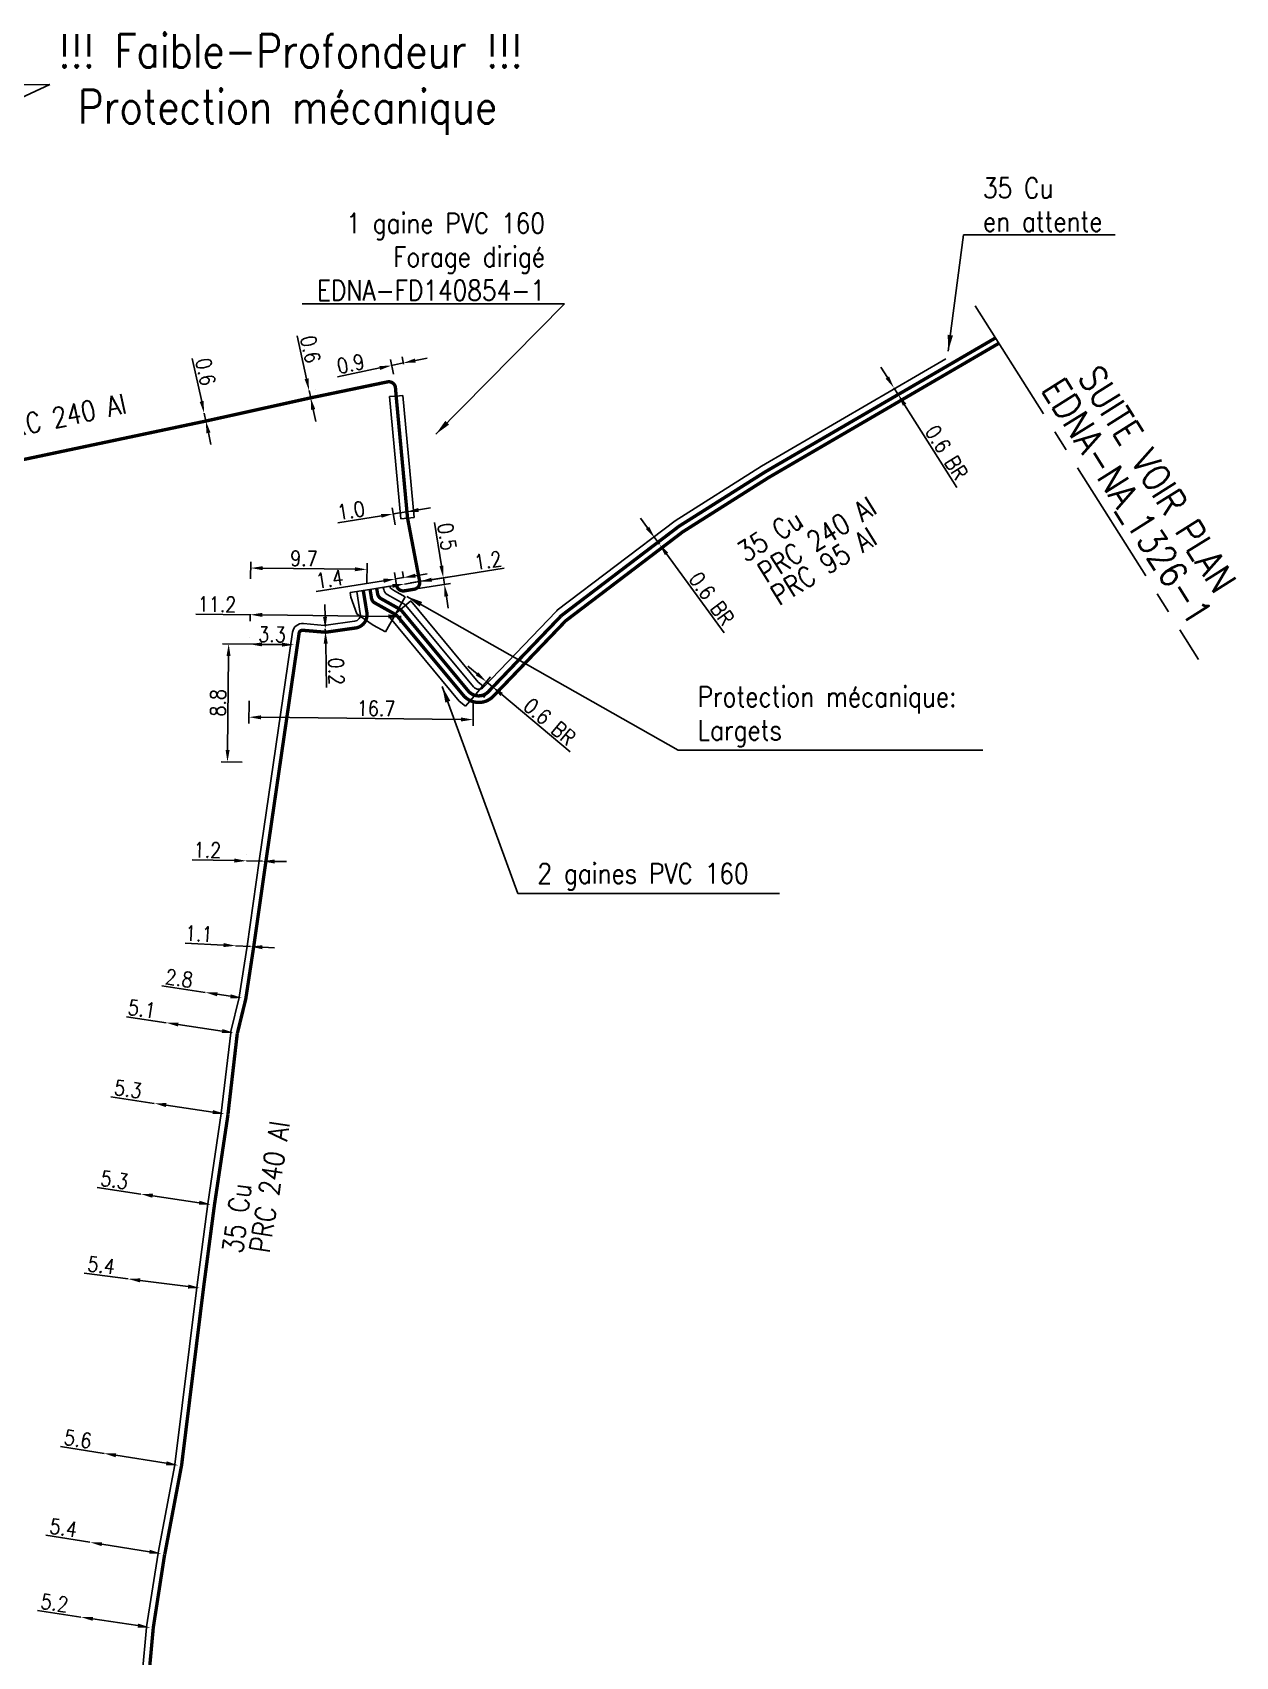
# Model space of a CAD drawing. Header units: millimetres. Extents: x 183999 to 184984, y 126000 to 127000.
# Drawn here: x 184834.9 to 184924.5, y 126877.5 to 126998.6 of the extents above; entities that cross this region are included whole.
import ezdxf
from ezdxf.enums import TextEntityAlignment as Align

# ---------------------------------------------------------------- set-up
doc = ezdxf.new("R2010")
doc.units = ezdxf.units.MM
doc.header["$PDMODE"] = 34
doc.linetypes.add('CENTER2', pattern=[28.575, 19.05, -3.175, 3.175, -3.175])
doc.layers.get('DEFPOINTS').update_dxf_attribs({"linetype": 'CONTINUOUS'})
for name, color, linetype in [('M_120', 5, 'M_ST_13'), ('M_310', 7, 'M_TERRE'), ('M_400', 7, 'CONTINUOUS'), ('M_420', 7, 'CONTINUOUS'), ('M_900', 7, 'CONTINUOUS')]:
    doc.layers.add(name, color=color, linetype=linetype)
doc.styles.get("Standard").update_dxf_attribs({"font": 'romans.shx', "width": 0.85})
doc.linetypes.add('M_ST_13', pattern='A,5,-0.3,["oo",Standard,S=1.5,R=0,X=0,Y=-0.5],-3', length=8.3)
doc.linetypes.add('M_TERRE', pattern='A,3,-0.6,[1,EnerGIS.shx,S=0.15,R=0,X=0,Y=-0.65],-1.2', length=4.8)
doc.dimstyles.get("Standard").update_dxf_attribs({"dimtxt": 1.5, "dimasz": 1.2, "dimexe": 0.625, "dimexo": 0.625, "dimgap": 0.25, "dimtad": 1, "dimdec": 1, "dimzin": 0, "dimdsep": 46, "dimtxsty": 'Standard', "dimcen": -0.5, "dimadec": 0, "dimazin": 0, "dimtfac": 1, "dimtdec": 1, "dimtmove": 0, "dimatfit": 3, "dimfxl": 1, "dimtolj": 1, "dimtzin": 0, "dimarcsym": 0})

# ---------------------------------------------------------------- blocks, each defined once
blk = doc.blocks.new('*D141')
at = {"layer": 'DEFPOINTS', "color": 0, "linetype": 'Continuous'}
for p in [(184838.5, 126880.48), (184838.5, 126880.48), (184843.64, 126879.7)]:
    blk.add_point(p, dxfattribs=at)
at = {"layer": 'M_120', "color": 0, "linetype": 'Continuous', "lineweight": -2}
for p, q in [((184838.5, 126880.48), (184835.26, 126880.97)), ((184842.75, 126879.84), (184839.39, 126880.34))]:
    blk.add_line(p, q, dxfattribs=at)
at = {"layer": 'M_120', "color": 0, "linetype": 'Continuous'}
for points in [[(184839.41, 126880.49), (184839.36, 126880.2), (184838.5, 126880.48)], [(184842.77, 126879.99), (184842.73, 126879.69), (184843.64, 126879.7)]]:
    blk.add_solid(points, dxfattribs=at)
at = {"layer": 'M_120', "color": 0, "linetype": 'Continuous', "insert": (184836.54, 126881.53), "char_height": 1.125, "attachment_point": 5, "rotation": 351.4235}
blk.add_mtext('\\A1;5.2', dxfattribs=at)
blk = doc.blocks.new('*D142')
at = {"layer": 'DEFPOINTS', "color": 0, "linetype": 'Continuous'}
for p in [(184839.17, 126886.06), (184839.17, 126886.06), (184844.5, 126885.21)]:
    blk.add_point(p, dxfattribs=at)
at = {"layer": 'M_120', "color": 0, "linetype": 'Continuous', "lineweight": -2}
for p, q in [((184839.17, 126886.06), (184835.88, 126886.58)), ((184843.61, 126885.35), (184840.06, 126885.91))]:
    blk.add_line(p, q, dxfattribs=at)
at = {"layer": 'M_120', "color": 0, "linetype": 'Continuous'}
for points in [[(184840.08, 126886.06), (184840.03, 126885.77), (184839.17, 126886.06)], [(184843.63, 126885.5), (184843.59, 126885.2), (184844.5, 126885.21)]]:
    blk.add_solid(points, dxfattribs=at)
at = {"layer": 'M_120', "color": 0, "linetype": 'Continuous', "insert": (184837.2, 126887.13), "char_height": 1.125, "attachment_point": 5, "rotation": 350.9503}
blk.add_mtext('\\A1;5.4', dxfattribs=at)
blk = doc.blocks.new('*D143')
at = {"layer": 'DEFPOINTS', "color": 0, "linetype": 'Continuous'}
for p in [(184840.22, 126892.68), (184840.22, 126892.68), (184845.75, 126891.8)]:
    blk.add_point(p, dxfattribs=at)
at = {"layer": 'M_120', "color": 0, "linetype": 'Continuous', "lineweight": -2}
for p, q in [((184840.22, 126892.68), (184836.98, 126893.2)), ((184844.86, 126891.94), (184841.11, 126892.54))]:
    blk.add_line(p, q, dxfattribs=at)
at = {"layer": 'M_120', "color": 0, "linetype": 'Continuous'}
for points in [[(184841.13, 126892.69), (184841.09, 126892.39), (184840.22, 126892.68)], [(184844.89, 126892.09), (184844.84, 126891.79), (184845.75, 126891.8)]]:
    blk.add_solid(points, dxfattribs=at)
at = {"layer": 'M_120', "color": 0, "linetype": 'Continuous', "insert": (184838.28, 126893.75), "char_height": 1.125, "attachment_point": 5, "rotation": 350.9503}
blk.add_mtext('\\A1;5.6', dxfattribs=at)
blk = doc.blocks.new('*D144')
at = {"layer": 'DEFPOINTS', "color": 0, "linetype": 'Continuous'}
for p in [(184842.02, 126905.69), (184842.02, 126905.69), (184847.38, 126905.01)]:
    blk.add_point(p, dxfattribs=at)
at = {"layer": 'M_120', "color": 0, "linetype": 'Continuous', "lineweight": -2}
for p, q in [((184842.02, 126905.69), (184838.73, 126906.12)), ((184846.49, 126905.12), (184842.92, 126905.58))]:
    blk.add_line(p, q, dxfattribs=at)
at = {"layer": 'M_120', "color": 0, "linetype": 'Continuous'}
for points in [[(184842.94, 126905.73), (184842.9, 126905.43), (184842.02, 126905.69)], [(184846.51, 126905.27), (184846.47, 126904.97), (184847.38, 126905.01)]]:
    blk.add_solid(points, dxfattribs=at)
at = {"layer": 'M_120', "color": 0, "linetype": 'Continuous', "insert": (184840.02, 126906.71), "char_height": 1.125, "attachment_point": 5, "rotation": 352.7164}
blk.add_mtext('\\A1;5.4', dxfattribs=at)
blk = doc.blocks.new('*D145')
at = {"layer": 'DEFPOINTS', "color": 0, "linetype": 'Continuous'}
for p in [(184842.96, 126912.02), (184842.96, 126912.02), (184848.2, 126911.24)]:
    blk.add_point(p, dxfattribs=at)
at = {"layer": 'M_120', "color": 0, "linetype": 'Continuous', "lineweight": -2}
for p, q in [((184842.96, 126912.02), (184839.71, 126912.5)), ((184847.31, 126911.37), (184843.85, 126911.89))]:
    blk.add_line(p, q, dxfattribs=at)
at = {"layer": 'M_120', "color": 0, "linetype": 'Continuous'}
for points in [[(184843.87, 126912.04), (184843.82, 126911.74), (184842.96, 126912.02)], [(184847.33, 126911.52), (184847.29, 126911.22), (184848.2, 126911.24)]]:
    blk.add_solid(points, dxfattribs=at)
at = {"layer": 'M_120', "color": 0, "linetype": 'Continuous', "insert": (184841, 126913.07), "char_height": 1.125, "attachment_point": 5, "rotation": 351.551}
blk.add_mtext('\\A1;5.3', dxfattribs=at)
blk = doc.blocks.new('*D146')
at = {"layer": 'DEFPOINTS', "color": 0, "linetype": 'Continuous'}
for p in [(184843.97, 126918.78), (184843.97, 126918.78), (184849.21, 126918)]:
    blk.add_point(p, dxfattribs=at)
at = {"layer": 'M_120', "color": 0, "linetype": 'Continuous', "lineweight": -2}
for p, q in [((184843.97, 126918.78), (184840.73, 126919.27)), ((184848.32, 126918.13), (184844.86, 126918.65))]:
    blk.add_line(p, q, dxfattribs=at)
at = {"layer": 'M_120', "color": 0, "linetype": 'Continuous'}
for points in [[(184844.88, 126918.8), (184844.84, 126918.5), (184843.97, 126918.78)], [(184848.34, 126918.28), (184848.3, 126917.98), (184849.21, 126918)]]:
    blk.add_solid(points, dxfattribs=at)
at = {"layer": 'M_120', "color": 0, "linetype": 'Continuous', "insert": (184842.01, 126919.84), "char_height": 1.125, "attachment_point": 5, "rotation": 351.4758}
blk.add_mtext('\\A1;5.3', dxfattribs=at)
blk = doc.blocks.new('*D147')
at = {"layer": 'DEFPOINTS', "color": 0, "linetype": 'Continuous'}
for p in [(184844.86, 126924.79), (184844.86, 126924.79), (184849.91, 126924.04)]:
    blk.add_point(p, dxfattribs=at)
at = {"layer": 'M_120', "color": 0, "linetype": 'Continuous', "lineweight": -2}
for p, q in [((184844.86, 126924.79), (184841.89, 126925.23)), ((184849.02, 126924.17), (184845.75, 126924.65))]:
    blk.add_line(p, q, dxfattribs=at)
at = {"layer": 'M_120', "color": 0, "linetype": 'Continuous'}
for points in [[(184845.78, 126924.8), (184845.73, 126924.51), (184844.86, 126924.79)], [(184849.04, 126924.32), (184848.99, 126924.02), (184849.91, 126924.04)]]:
    blk.add_solid(points, dxfattribs=at)
at = {"layer": 'M_120', "color": 0, "linetype": 'Continuous', "insert": (184843.04, 126925.82), "char_height": 1.125, "attachment_point": 5, "rotation": 351.5366}
blk.add_mtext('\\A1;5.1', dxfattribs=at)
blk = doc.blocks.new('*D148')
at = {"layer": 'DEFPOINTS', "color": 0, "linetype": 'Continuous'}
for p in [(184847.77, 126927.05), (184847.77, 126927.05), (184850.54, 126926.63)]:
    blk.add_point(p, dxfattribs=at)
at = {"layer": 'M_120', "color": 0, "linetype": 'Continuous', "lineweight": -2}
for p, q in [((184847.77, 126927.05), (184844.53, 126927.54)), ((184849.65, 126926.76), (184848.66, 126926.91))]:
    blk.add_line(p, q, dxfattribs=at)
at = {"layer": 'M_120', "color": 0, "linetype": 'Continuous'}
for points in [[(184848.69, 126927.06), (184848.64, 126926.76), (184847.77, 126927.05)], [(184849.67, 126926.91), (184849.63, 126926.61), (184850.54, 126926.63)]]:
    blk.add_solid(points, dxfattribs=at)
at = {"layer": 'M_120', "color": 0, "linetype": 'Continuous', "insert": (184845.82, 126928.1), "char_height": 1.125, "attachment_point": 5, "rotation": 351.4126}
blk.add_mtext('\\A1;2.8', dxfattribs=at)
blk = doc.blocks.new('*D149')
at = {"layer": 'DEFPOINTS', "color": 0, "linetype": 'Continuous'}
for p in [(184850.03, 126930.53), (184850.03, 126930.53), (184851.13, 126930.47)]:
    blk.add_point(p, dxfattribs=at)
at = {"layer": 'M_120', "color": 0, "linetype": 'Continuous', "lineweight": -2}
for p, q in [((184849.13, 126930.58), (184846.26, 126930.73)), ((184851.13, 126930.47), (184850.03, 126930.53)), ((184852.02, 126930.42), (184852.92, 126930.37))]:
    blk.add_line(p, q, dxfattribs=at)
at = {"layer": 'M_120', "color": 0, "linetype": 'Continuous'}
for points in [[(184849.14, 126930.73), (184849.12, 126930.43), (184850.03, 126930.53)], [(184852.03, 126930.57), (184852.02, 126930.27), (184851.13, 126930.47)]]:
    blk.add_solid(points, dxfattribs=at)
at = {"layer": 'M_120', "color": 0, "linetype": 'Continuous', "insert": (184847.29, 126931.43), "char_height": 1.125, "attachment_point": 5, "rotation": 356.8404}
blk.add_mtext('\\A1;1.1', dxfattribs=at)
blk = doc.blocks.new('*D150')
at = {"layer": 'DEFPOINTS', "color": 0, "linetype": 'Continuous'}
for p in [(184850.83, 126936.86), (184850.83, 126936.86), (184852.03, 126936.83)]:
    blk.add_point(p, dxfattribs=at)
at = {"layer": 'M_120', "color": 0, "linetype": 'Continuous', "lineweight": -2}
for p, q in [((184849.93, 126936.88), (184846.79, 126936.94)), ((184852.03, 126936.83), (184850.83, 126936.86)), ((184850.84, 126937.33), (184850.84, 126937.33)), ((184852.04, 126937.3), (184852.04, 126937.3)), ((184852.93, 126936.81), (184853.83, 126936.8))]:
    blk.add_line(p, q, dxfattribs=at)
at = {"layer": 'M_120', "color": 0, "linetype": 'Continuous'}
for points in [[(184849.94, 126937.03), (184849.93, 126936.73), (184850.83, 126936.86)], [(184852.93, 126936.96), (184852.93, 126936.66), (184852.03, 126936.83)]]:
    blk.add_solid(points, dxfattribs=at)
at = {"layer": 'M_120', "color": 0, "linetype": 'Continuous', "insert": (184847.93, 126937.67), "char_height": 1.125, "attachment_point": 5, "rotation": 358.7962}
blk.add_mtext('\\A1;1.2', dxfattribs=at)
blk = doc.blocks.new('*D151')
at = {"layer": 'DEFPOINTS', "color": 0, "linetype": 'Continuous'}
for p in [(184854.39, 126952.97), (184849.42, 126944.23), (184850.99, 126944.21)]:
    blk.add_point(p, dxfattribs=at)
at = {"layer": 'M_120', "color": 0, "linetype": 'Continuous', "lineweight": -2}
for p, q in [((184853.92, 126952.98), (184849.05, 126953.03)), ((184849.5, 126952.13), (184849.43, 126945.13)), ((184850.52, 126944.22), (184848.95, 126944.23))]:
    blk.add_line(p, q, dxfattribs=at)
at = {"layer": 'M_120', "color": 0, "linetype": 'Continuous'}
for points in [[(184849.35, 126952.13), (184849.65, 126952.13), (184849.51, 126953.03)], [(184849.28, 126945.13), (184849.58, 126945.13), (184849.42, 126944.23)]]:
    blk.add_solid(points, dxfattribs=at)
at = {"layer": 'M_120', "color": 0, "linetype": 'Continuous', "insert": (184848.72, 126948.64), "char_height": 1.125, "attachment_point": 5, "rotation": 89.3561}
blk.add_mtext('\\A1;8.8', dxfattribs=at)
blk = doc.blocks.new('*D152')
at = {"layer": 'DEFPOINTS', "color": 0, "linetype": 'Continuous'}
for p in [(184881.25, 126960.96), (184881.25, 126960.96), (184881.61, 126960.47)]:
    blk.add_point(p, dxfattribs=at)
at = {"layer": 'M_120', "color": 0, "linetype": 'Continuous', "lineweight": -2}
for p, q in [((184880.72, 126961.69), (184880.19, 126962.41)), ((184881.25, 126960.96), (184881.61, 126960.47)), ((184882.14, 126959.75), (184886.44, 126953.85))]:
    blk.add_line(p, q, dxfattribs=at)
at = {"layer": 'M_120', "color": 0, "linetype": 'Continuous'}
for points in [[(184880.85, 126961.77), (184880.6, 126961.6), (184881.25, 126960.96)], [(184882.26, 126959.84), (184882.02, 126959.66), (184881.61, 126960.47)]]:
    blk.add_solid(points, dxfattribs=at)
at = {"layer": 'M_120', "color": 0, "linetype": 'Continuous', "insert": (184885.5, 126956.41), "char_height": 1.125, "attachment_point": 5, "rotation": 306.1271}
blk.add_mtext('\\A1;0.6 BR', dxfattribs=at)
blk = doc.blocks.new('*D153')
at = {"layer": 'DEFPOINTS', "color": 0, "linetype": 'Continuous'}
for p in [(184851.04, 126949.26), (184867.74, 126949.07), (184851.02, 126947.57)]:
    blk.add_point(p, dxfattribs=at)
at = {"layer": 'M_120', "color": 0, "linetype": 'Continuous', "lineweight": -2}
for p, q in [((184851.04, 126948.79), (184851.02, 126947.1)), ((184867.74, 126948.61), (184867.72, 126946.92)), ((184866.82, 126947.4), (184851.92, 126947.56))]:
    blk.add_line(p, q, dxfattribs=at)
at = {"layer": 'M_120', "color": 0, "linetype": 'Continuous'}
for points in [[(184851.93, 126947.71), (184851.92, 126947.41), (184851.02, 126947.57)], [(184866.83, 126947.55), (184866.82, 126947.25), (184867.72, 126947.39)]]:
    blk.add_solid(points, dxfattribs=at)
at = {"layer": 'M_120', "color": 0, "linetype": 'Continuous', "insert": (184860.5, 126948.22), "char_height": 1.125, "attachment_point": 5, "rotation": 359.3561}
blk.add_mtext('\\A1;16.7', dxfattribs=at)
blk = doc.blocks.new('*D154')
at = {"layer": 'DEFPOINTS', "color": 0, "linetype": 'Continuous'}
for p in [(184868.71, 126950.22), (184867.74, 126949.07), (184868.2, 126948.69)]:
    blk.add_point(p, dxfattribs=at)
at = {"layer": 'M_120', "color": 0, "linetype": 'Continuous', "lineweight": -2}
for p, q in [((184868.02, 126950.8), (184867.33, 126951.38)), ((184868.04, 126949.43), (184869.01, 126950.58)), ((184868.5, 126949.05), (184869.47, 126950.2)), ((184868.71, 126950.22), (184869.17, 126949.84)), ((184869.86, 126949.26), (184874.96, 126944.98))]:
    blk.add_line(p, q, dxfattribs=at)
at = {"layer": 'M_120', "color": 0, "linetype": 'Continuous'}
for points in [[(184868.11, 126950.92), (184867.92, 126950.69), (184868.71, 126950.22)], [(184869.95, 126949.38), (184869.76, 126949.15), (184869.17, 126949.84)]]:
    blk.add_solid(points, dxfattribs=at)
at = {"layer": 'M_120', "color": 0, "linetype": 'Continuous', "insert": (184873.43, 126947.24), "char_height": 1.125, "attachment_point": 5, "rotation": 319.9998}
blk.add_mtext('\\A1;0.6 BR', dxfattribs=at)
blk = doc.blocks.new('*D155')
at = {"layer": 'DEFPOINTS', "color": 0, "linetype": 'Continuous'}
for p in [(184851.09, 126953.01), (184851.09, 126953.01), (184854.39, 126952.97)]:
    blk.add_point(p, dxfattribs=at)
at = {"layer": 'M_120', "color": 0, "linetype": 'Continuous', "lineweight": -2}
for p, q in [((184851.09, 126953.48), (184851.09, 126953.48)), ((184854.39, 126953.44), (184854.39, 126953.44)), ((184853.49, 126952.98), (184851.99, 126953))]:
    blk.add_line(p, q, dxfattribs=at)
at = {"layer": 'M_120', "color": 0, "linetype": 'Continuous'}
for points in [[(184851.99, 126953.15), (184851.98, 126952.85), (184851.09, 126953.01)], [(184853.49, 126953.13), (184853.48, 126952.83), (184854.39, 126952.97)]]:
    blk.add_solid(points, dxfattribs=at)
at = {"layer": 'M_120', "color": 0, "linetype": 'Continuous', "insert": (184852.74, 126953.74), "char_height": 1.125, "attachment_point": 5, "rotation": 359.3561}
blk.add_mtext('\\A1;3.3', dxfattribs=at)
blk = doc.blocks.new('*D156')
at = {"layer": 'DEFPOINTS', "color": 0, "linetype": 'Continuous'}
for p in [(184856.71, 126954.16), (184856.72, 126953.96), (184856.72, 126953.96)]:
    blk.add_point(p, dxfattribs=at)
at = {"layer": 'M_120', "color": 0, "linetype": 'Continuous', "lineweight": -2}
for p, q in [((184856.69, 126955.06), (184856.67, 126955.96)), ((184856.71, 126954.16), (184856.72, 126953.96)), ((184857.18, 126954.17), (184857.18, 126954.17)), ((184857.19, 126953.97), (184857.19, 126953.97)), ((184856.74, 126953.06), (184856.81, 126949.78))]:
    blk.add_line(p, q, dxfattribs=at)
at = {"layer": 'M_120', "color": 0, "linetype": 'Continuous'}
for points in [[(184856.84, 126955.06), (184856.54, 126955.05), (184856.71, 126954.16)], [(184856.89, 126953.06), (184856.59, 126953.06), (184856.72, 126953.96)]]:
    blk.add_solid(points, dxfattribs=at)
at = {"layer": 'M_120', "color": 0, "linetype": 'Continuous', "insert": (184857.53, 126950.99), "char_height": 1.125, "attachment_point": 5, "rotation": 271.2792}
blk.add_mtext('\\A1;0.2', dxfattribs=at)
blk = doc.blocks.new('*D157')
at = {"layer": 'DEFPOINTS', "color": 0, "linetype": 'Continuous'}
for p in [(184851.12, 126955.73), (184862.32, 126955.6), (184851.11, 126955.21)]:
    blk.add_point(p, dxfattribs=at)
at = {"layer": 'M_120', "color": 0, "linetype": 'Continuous', "lineweight": -2}
for p, q in [((184851.11, 126955.21), (184847.06, 126955.26)), ((184851.11, 126955.26), (184851.1, 126954.74)), ((184861.41, 126955.09), (184852.01, 126955.2)), ((184862.31, 126955.13), (184862.3, 126954.62))]:
    blk.add_line(p, q, dxfattribs=at)
at = {"layer": 'M_120', "color": 0, "linetype": 'Continuous'}
for points in [[(184852.01, 126955.35), (184852.01, 126955.05), (184851.11, 126955.21)], [(184861.41, 126955.24), (184861.41, 126954.94), (184862.31, 126955.08)]]:
    blk.add_solid(points, dxfattribs=at)
at = {"layer": 'M_120', "color": 0, "linetype": 'Continuous', "insert": (184848.64, 126955.99), "char_height": 1.125, "attachment_point": 5, "rotation": 359.3561}
blk.add_mtext('\\A1;11.2', dxfattribs=at)
blk = doc.blocks.new('*D185')
at = {"layer": 'DEFPOINTS', "color": 0, "linetype": 'Continuous'}
for p in [(184851.15, 126958.69), (184851.14, 126957.42), (184859.8, 126957.04)]:
    blk.add_point(p, dxfattribs=at)
at = {"layer": 'M_120', "color": 0, "linetype": 'Continuous', "lineweight": -2}
for p, q in [((184851.14, 126957.89), (184851.15, 126959.16)), ((184858.91, 126958.6), (184852.05, 126958.68)), ((184859.8, 126957.51), (184859.82, 126959.06))]:
    blk.add_line(p, q, dxfattribs=at)
at = {"layer": 'M_120', "color": 0, "linetype": 'Continuous'}
for points in [[(184852.05, 126958.83), (184852.05, 126958.53), (184851.15, 126958.69)], [(184858.92, 126958.75), (184858.91, 126958.45), (184859.81, 126958.59)]]:
    blk.add_solid(points, dxfattribs=at)
at = {"layer": 'M_120', "color": 0, "linetype": 'Continuous', "insert": (184855.12, 126959.4), "char_height": 1.125, "attachment_point": 5, "rotation": 359.3561}
blk.add_mtext('\\A1;9.7', dxfattribs=at)
blk = doc.blocks.new('*D186')
at = {"layer": 'DEFPOINTS', "color": 0, "linetype": 'Continuous'}
for p in [(184899.08, 126972.13), (184899.08, 126972.13), (184899.4, 126971.63)]:
    blk.add_point(p, dxfattribs=at)
at = {"layer": 'M_120', "color": 0, "linetype": 'Continuous', "lineweight": -2}
for p, q in [((184898.6, 126972.89), (184898.12, 126973.66)), ((184899.08, 126972.13), (184899.4, 126971.63)), ((184899.88, 126970.87), (184903.78, 126964.69))]:
    blk.add_line(p, q, dxfattribs=at)
at = {"layer": 'M_120', "color": 0, "linetype": 'Continuous'}
for points in [[(184898.72, 126972.98), (184898.47, 126972.81), (184899.08, 126972.13)], [(184900.01, 126970.95), (184899.75, 126970.79), (184899.4, 126971.63)]]:
    blk.add_solid(points, dxfattribs=at)
at = {"layer": 'M_120', "color": 0, "linetype": 'Continuous', "insert": (184903.01, 126967.31), "char_height": 1.125, "attachment_point": 5, "rotation": 302.2709}
blk.add_mtext('\\A1;0.6 BR', dxfattribs=at)
blk = doc.blocks.new('*D256')
at = {"layer": 'DEFPOINTS', "color": 0, "linetype": 'Continuous'}
for p in [(184862.53, 126973.98), (184861.89, 126972.68), (184862.65, 126973.43)]:
    blk.add_point(p, dxfattribs=at)
at = {"layer": 'M_120', "color": 0, "linetype": 'Continuous', "lineweight": -2}
for p, q in [((184861.79, 126973.14), (184861.56, 126974.25)), ((184862.53, 126973.98), (184861.65, 126973.79)), ((184862.55, 126973.89), (184862.44, 126974.44)), ((184863.42, 126974.16), (184864.3, 126974.35)), ((184860.77, 126973.61), (184857.61, 126972.94))]:
    blk.add_line(p, q, dxfattribs=at)
at = {"layer": 'M_120', "color": 0, "linetype": 'Continuous'}
for points in [[(184860.74, 126973.75), (184860.8, 126973.46), (184861.65, 126973.79)], [(184863.38, 126974.31), (184863.45, 126974.01), (184862.53, 126973.98)]]:
    blk.add_solid(points, dxfattribs=at)
at = {"layer": 'M_120', "color": 0, "linetype": 'Continuous', "insert": (184858.6, 126973.92), "char_height": 1.125, "attachment_point": 5, "rotation": 11.8581}
blk.add_mtext('\\A1;0.9', dxfattribs=at)
blk = doc.blocks.new('*D257')
at = {"layer": 'DEFPOINTS', "color": 0, "linetype": 'Continuous'}
for p in [(184855.5, 126971.92), (184855.5, 126971.92), (184855.62, 126971.38)]:
    blk.add_point(p, dxfattribs=at)
at = {"layer": 'M_120', "color": 0, "linetype": 'Continuous', "lineweight": -2}
for p, q in [((184855.31, 126972.8), (184854.62, 126976.01)), ((184855.62, 126971.38), (184855.5, 126971.92)), ((184855.96, 126972.02), (184855.96, 126972.02)), ((184856.08, 126971.48), (184856.08, 126971.48)), ((184855.81, 126970.5), (184856, 126969.62))]:
    blk.add_line(p, q, dxfattribs=at)
at = {"layer": 'M_120', "color": 0, "linetype": 'Continuous'}
for points in [[(184855.46, 126972.83), (184855.17, 126972.77), (184855.5, 126971.92)], [(184855.96, 126970.54), (184855.66, 126970.47), (184855.62, 126971.38)]]:
    blk.add_solid(points, dxfattribs=at)
at = {"layer": 'M_120', "color": 0, "linetype": 'Continuous', "insert": (184855.61, 126975), "char_height": 1.125, "attachment_point": 5, "rotation": 282.1683}
blk.add_mtext('\\A1;0.6', dxfattribs=at)
blk = doc.blocks.new('*D258')
at = {"layer": 'DEFPOINTS', "color": 0, "linetype": 'Continuous'}
for p in [(184847.68, 126970.24), (184847.68, 126970.24), (184847.81, 126969.65)]:
    blk.add_point(p, dxfattribs=at)
at = {"layer": 'M_120', "color": 0, "linetype": 'Continuous', "lineweight": -2}
for p, q in [((184847.5, 126971.12), (184846.8, 126974.32)), ((184847.81, 126969.65), (184847.68, 126970.24)), ((184848, 126968.77), (184848.19, 126967.89))]:
    blk.add_line(p, q, dxfattribs=at)
at = {"layer": 'M_120', "color": 0, "linetype": 'Continuous'}
for points in [[(184847.64, 126971.15), (184847.35, 126971.08), (184847.68, 126970.24)], [(184848.15, 126968.8), (184847.85, 126968.74), (184847.81, 126969.65)]]:
    blk.add_solid(points, dxfattribs=at)
at = {"layer": 'M_120', "color": 0, "linetype": 'Continuous', "insert": (184847.79, 126973.32), "char_height": 1.125, "attachment_point": 5, "rotation": 282.1683}
blk.add_mtext('\\A1;0.6', dxfattribs=at)
blk = doc.blocks.new('*D252')
at = {"layer": 'DEFPOINTS', "color": 0, "linetype": 'Continuous'}
for p in [(184862.61, 126957.5), (184862.61, 126957.5), (184863.74, 126957.68)]:
    blk.add_point(p, dxfattribs=at)
at = {"layer": 'M_120', "color": 0, "linetype": 'Continuous', "lineweight": -2}
for p, q in [((184864.63, 126957.82), (184870.05, 126958.69)), ((184861.72, 126957.36), (184860.83, 126957.22)), ((184862.61, 126957.5), (184863.74, 126957.68))]:
    blk.add_line(p, q, dxfattribs=at)
at = {"layer": 'M_120', "color": 0, "linetype": 'Continuous'}
for points in [[(184861.7, 126957.51), (184861.74, 126957.21), (184862.61, 126957.5)], [(184864.61, 126957.97), (184864.66, 126957.68), (184863.74, 126957.68)]]:
    blk.add_solid(points, dxfattribs=at)
at = {"layer": 'M_120', "color": 0, "linetype": 'Continuous', "insert": (184868.83, 126959.25), "char_height": 1.125, "attachment_point": 5, "rotation": 9.0343}
blk.add_mtext('\\A1;1.2', dxfattribs=at)
blk = doc.blocks.new('*D253')
at = {"layer": 'DEFPOINTS', "color": 0, "linetype": 'Continuous'}
for p in [(184862.61, 126957.5), (184862.69, 126957.01), (184865.51, 126957.96)]:
    blk.add_point(p, dxfattribs=at)
at = {"layer": 'M_120', "color": 0, "linetype": 'Continuous', "lineweight": -2}
for p, q in [((184865.37, 126958.85), (184864.85, 126962.09)), ((184863.07, 126957.58), (184865.97, 126958.04)), ((184863.15, 126957.08), (184866.05, 126957.54)), ((184865.59, 126957.47), (184865.51, 126957.96)), ((184865.73, 126956.58), (184865.87, 126955.69))]:
    blk.add_line(p, q, dxfattribs=at)
at = {"layer": 'M_120', "color": 0, "linetype": 'Continuous'}
for points in [[(184865.51, 126958.88), (184865.22, 126958.83), (184865.51, 126957.96)], [(184865.88, 126956.6), (184865.58, 126956.56), (184865.59, 126957.47)]]:
    blk.add_solid(points, dxfattribs=at)
at = {"layer": 'M_120', "color": 0, "linetype": 'Continuous', "insert": (184865.78, 126961.03), "char_height": 1.125, "attachment_point": 5, "rotation": 279.0343}
blk.add_mtext('\\A1;0.5', dxfattribs=at)
blk = doc.blocks.new('*D254')
at = {"layer": 'DEFPOINTS', "color": 0, "linetype": 'Continuous'}
for p in [(184862.1, 126956.91), (184862.53, 126957.98), (184862.61, 126957.5)]:
    blk.add_point(p, dxfattribs=at)
at = {"layer": 'M_120', "color": 0, "linetype": 'Continuous', "lineweight": -2}
for p, q in [((184862.02, 126957.38), (184861.87, 126958.35)), ((184862.53, 126957.97), (184862.46, 126958.44)), ((184863.42, 126958.12), (184864.31, 126958.26)), ((184861.05, 126957.74), (184856.02, 126956.94)), ((184862.53, 126957.98), (184861.94, 126957.88))]:
    blk.add_line(p, q, dxfattribs=at)
at = {"layer": 'M_120', "color": 0, "linetype": 'Continuous'}
for points in [[(184863.4, 126958.27), (184863.44, 126957.97), (184862.53, 126957.98)], [(184861.03, 126957.89), (184861.08, 126957.59), (184861.94, 126957.88)]]:
    blk.add_solid(points, dxfattribs=at)
at = {"layer": 'M_120', "color": 0, "linetype": 'Continuous', "insert": (184857.03, 126957.86), "char_height": 1.125, "attachment_point": 5, "rotation": 9.0343}
blk.add_mtext('\\A1;1.4', dxfattribs=at)
blk = doc.blocks.new('*D255')
at = {"layer": 'DEFPOINTS', "color": 0, "linetype": 'Continuous'}
for p in [(184861.78, 126962.73), (184862.84, 126962.41), (184861.98, 126961.45)]:
    blk.add_point(p, dxfattribs=at)
at = {"layer": 'M_120', "color": 0, "linetype": 'Continuous', "lineweight": -2}
for p, q in [((184861.91, 126961.92), (184861.7, 126963.19)), ((184862.76, 126962.88), (184861.78, 126962.73)), ((184862.77, 126962.87), (184862.69, 126963.35)), ((184863.65, 126963.02), (184864.54, 126963.17)), ((184860.89, 126962.58), (184857.64, 126962.07))]:
    blk.add_line(p, q, dxfattribs=at)
at = {"layer": 'M_120', "color": 0, "linetype": 'Continuous'}
for points in [[(184863.63, 126963.17), (184863.68, 126962.88), (184862.76, 126962.88)], [(184860.86, 126962.73), (184860.91, 126962.44), (184861.78, 126962.73)]]:
    blk.add_solid(points, dxfattribs=at)
at = {"layer": 'M_120', "color": 0, "linetype": 'Continuous', "insert": (184858.63, 126962.98), "char_height": 1.125, "attachment_point": 5, "rotation": 9.0343}
blk.add_mtext('\\A1;1.0', dxfattribs=at)

msp = doc.modelspace()

# ---------------------------------------------------------------- linework, layer by layer
at = {"layer": 'M_120', "const_width": 0.25}
for points in [[(184860.05, 126957.08), (184860.15, 126956.45, 0.229973), (184860.4, 126956.09), (184861.92, 126955.24, -0.092102), (184862.06, 126955.13), (184866.99, 126949.21, 0.447685), (184869.23, 126949.13), (184874.59, 126954.72, -0.0279), (184874.63, 126954.76), (184883.35, 126961.39), (184889.75, 126965.44), (184906.91, 126975.45)], [(184860.54, 126957.16), (184860.61, 126956.77, 0.229973), (184860.86, 126956.41), (184862.25, 126955.63, -0.092355), (184862.39, 126955.52), (184867.37, 126949.52, 0.447791), (184868.86, 126949.47), (184874.26, 126955.1, -0.0279), (184874.3, 126955.14), (184883.06, 126961.8), (184889.49, 126965.86), (184906.66, 126975.85)], [(184862.02, 126957.41), (184862.02, 126957.41, 0.414214), (184862.59, 126956.99), (184863.33, 126957.11, 0.423378), (184863.74, 126957.7), (184862.84, 126962.41), (184861.99, 126971.51), (184861.94, 126972.13, 0.447455), (184861.34, 126972.57), (184855.62, 126971.38), (184847.81, 126969.65), (184827.59, 126965.38)]]:
    msp.add_lwpolyline(points, format="xyb", dxfattribs=at)
at = {"layer": 'M_120'}
msp.add_lwpolyline([(184859.54, 126957.01, 0.25, 0.25, 0), (184859.54, 126957.01, 0.25, 0.25, 0), (184859.81, 126955.38, 0.25, 0.25, -0.421379), (184858.96, 126954.22, 0.25, 0.25, 0), (184856.77, 126953.91, 0.25, 0.25, -0.05683), (184856.66, 126953.91, 0.25, 0.25, 0), (184855.03, 126954.05, 0.25, 0.25, 0.39756), (184854.76, 126953.84, 0.25, 0.25, 0), (184852.28, 126936.8, 0.25, 0.25, 0.000838), (184852.28, 126936.8, 0.25, 0.25, 0), (184851.37, 126930.43, 0.25, 0.25, -0.002387), (184851.37, 126930.43, 0.25, 0.25, 0), (184850.79, 126926.61, 0.25, 0.25, -0.022214), (184850.78, 126926.55, 0.25, 0.25, 0), (184850.16, 126924.01, 0.25, 0.25, 0.031267), (184850.15, 126923.98, 0.25, 0.25, 0), (184849.46, 126917.98, 0.25, 0.25, -0.008495), (184849.46, 126917.95, 0.25, 0.25, 0), (184848.45, 126911.21, 0.25, 0.25, 0), (184847.63, 126904.98, 0.25, 0.25, 0.00192), (184847.63, 126904.98, 0.25, 0.25, 0), (184846, 126891.78, 0.25, 0.25, -0.016261), (184845.99, 126891.74, 0.25, 0.25, 0), (184844.75, 126885.17, 0.25, 0.25, 0.008165), (184844.74, 126885.16, 0.25, 0.25, 0), (184843.89, 126879.68, 0.25, 0.25, 0.016012), (184843.89, 126879.66, 0.25, 0.25, 0), (184843.24, 126872.6, 0.25, 0.25, -0.017059)], format="xyseb", dxfattribs=at)
at = {"layer": 'M_310', "flags": 128}
msp.add_lwpolyline([(184861.03, 126957.25), (184861.06, 126957.09, 0.229973), (184861.31, 126956.73), (184862.57, 126956.03, -0.092588), (184862.71, 126955.91), (184867.75, 126949.83, 0.448115), (184868.5, 126949.81), (184873.92, 126955.46, -0.0279), (184874, 126955.54), (184882.78, 126962.22), (184889.22, 126966.29), (184902.96, 126974.29)], format="xyb", dxfattribs=at)
at = {"layer": 'M_310'}
msp.add_lwpolyline([(184859.05, 126956.93), (184859.32, 126955.3, -0.420387), (184858.89, 126954.72), (184856.77, 126954.42, -0.057675), (184856.66, 126954.41), (184855.08, 126954.55, 0.39756), (184854.27, 126953.91), (184851.78, 126936.87, 0.000838), (184851.78, 126936.87), (184850.88, 126930.5, -0.002387), (184850.88, 126930.5), (184850.3, 126926.69, -0.022214), (184850.29, 126926.67), (184849.67, 126924.13, 0.031267), (184849.66, 126924.03), (184848.96, 126918.04, -0.008495), (184848.96, 126918.03), (184847.95, 126911.28), (184847.13, 126905.04, 0.00192), (184847.13, 126905.04), (184845.51, 126891.85, -0.016261), (184845.5, 126891.83), (184844.26, 126885.26, 0.008165), (184844.25, 126885.24), (184843.39, 126879.76, 0.016012), (184843.39, 126879.71), (184842.74, 126872.65, -0.017059)], format="xyb", dxfattribs=at)
at = {"layer": 'M_400', "color": 7, "linetype": 'CONTINUOUS'}
for p, q in [((184861.5, 126971.47), (184861.99, 126971.51)), ((184861.5, 126971.47), (184862.34, 126962.36)), ((184862.49, 126971.56), (184861.99, 126971.51)), ((184862.49, 126971.56), (184863.34, 126962.45)), ((184862.34, 126962.36), (184862.84, 126962.41)), ((184863.34, 126962.45), (184862.84, 126962.41)), ((184861.55, 126954.97), (184862.32, 126955.61)), ((184863.09, 126956.25), (184862.32, 126955.61)), ((184863.09, 126956.25), (184868.11, 126950.19)), ((184861.55, 126954.97), (184866.68, 126948.77)), ((184868.44, 126949.91), (184867.8, 126949.14)), ((184868.11, 126950.19), (184868.44, 126949.91)), ((184866.68, 126948.77), (184867.16, 126948.38)), ((184867.16, 126948.38), (184867.8, 126949.14))]:
    msp.add_line(p, q, dxfattribs=at)
at = {"layer": 'M_420', "color": 7, "linetype": 'CONTINUOUS'}
for p, q in [((184858.56, 126956.86), (184860.04, 126957.09)), ((184858.56, 126956.86), (184858.62, 126956.51)), ((184861.52, 126957.33), (184860.04, 126957.09)), ((184861.52, 126957.33), (184861.54, 126957.26)), ((184861.54, 126957.26), (184861.56, 126957.2)), ((184861.56, 126957.2), (184861.86, 126956.99)), ((184861.86, 126956.99), (184862.66, 126956.55)), ((184858.62, 126956.51), (184859.06, 126955.27)), ((184862.66, 126956.55), (184861.93, 126955.24)), ((184859.06, 126955.27), (184860.28, 126954.44)), ((184860.28, 126954.44), (184861.19, 126953.93)), ((184861.19, 126953.93), (184861.93, 126955.24))]:
    msp.add_line(p, q, dxfattribs=at)
at = {"layer": 'M_900', "linetype": 'CENTER2', "ltscale": 0.5, "flags": 128}
msp.add_lwpolyline([(184905.15, 126978.24), (184921.79, 126951.86)], dxfattribs=at)

# ---------------------------------------------------------------- texts
at = {"layer": 'M_120', "width": 0.85}
for s, rotation, p in [('PRC 240 Al', 11.9243, (184836.98, 126969.97)), ('PRC 240 Al', 32.3797, (184893.34, 126960.83)), ('PRC 95 Al', 32.3797, (184893.84, 126958.84)), ('PRC 240 Al', 81.1062, (184852.57, 126912.57))]:
    msp.add_text(s, height=1.5, rotation=rotation, dxfattribs=at).set_placement(p, align=Align.MIDDLE)
at = {"layer": 'M_310', "width": 0.85}
for rotation, p in [(32.3797, (184889.85, 126961.11)), (82.414, (184850.13, 126910.21))]:
    msp.add_text('35 Cu', height=1.5, rotation=rotation, dxfattribs=at).set_placement(p, align=Align.MIDDLE)
at = {"layer": 'M_310', "insert": (184905.72, 126985.78), "char_height": 1.5, "attachment_point": 4}
msp.add_mtext('35 Cu\\Pen attente', dxfattribs=at)
at = {"layer": 'M_400', "char_height": 1.5}
for s, insert, attachment_point in [('1 gaine PVC 160\\PForage dirigé\\PEDNA-FD140854-1', (184873.08, 126981.9), 6), ('2 gaines PVC 160', (184872.52, 126935.67), 4)]:
    msp.add_mtext(s, dxfattribs=dict(at, insert=insert, attachment_point=attachment_point))
at = {"layer": 'M_420', "insert": (184884.45, 126947.6), "char_height": 1.5, "attachment_point": 4}
msp.add_mtext('Protection mécanique:\\PLargets', dxfattribs=at)
at = {"layer": 'M_900', "width": 0.85}
for s, p in [('EDNA-NA_1326-1', (184915.62, 126963.12)), ('SUITE VOIR PLAN', (184917.87, 126964.78))]:
    msp.add_text(s, height=2, rotation=302.2391, dxfattribs=at).set_placement(p, align=Align.CENTER)
at = {"layer": 'M_900', "insert": (184836.82, 126994.75), "char_height": 2.5, "attachment_point": 4}
msp.add_mtext('!!! Faible-Profondeur !!!\\P Protection mécanique', dxfattribs=at)

# ---------------------------------------------------------------- dimensions: what is measured, and where the dimension line sits
at = {"layer": 'M_120', "linetype": 'Continuous'}
for base, p1, p2, angle, picture, middle in [((184855.5034, 126971.9213), (184855.6193, 126971.3836), (184855.5034, 126971.9213), 282.1683, '*D257', (184854.8733, 126974.8434)), ((184847.68, 126970.24), (184847.81, 126969.65), (184847.68, 126970.24), 282.1683, '*D258', (184847.05, 126973.16)), ((184862.53, 126973.98), (184861.89, 126972.68), (184862.65, 126973.43), 191.8581, '*D256', (184858.75, 126973.18)), ((184861.78, 126962.73), (184862.84, 126962.41), (184861.98, 126961.45), 9.0343, '*D255', (184858.74, 126962.24)), ((184865.51, 126957.96), (184862.69, 126957.01), (184862.61, 126957.5), 279.0343, '*D253', (184865.04, 126960.92)), ((184862.60756, 126957.50207), (184863.7433, 126957.68265), (184862.60756, 126957.50207), 9.03429, '*D252', (184868.94583, 126958.50984)), ((184851.11, 126955.21), (184862.32, 126955.6), (184851.12, 126955.73), 359.3561, '*D157', (184848.63, 126955.24)), ((184856.72, 126953.96), (184856.71, 126954.16), (184856.72, 126953.96), 91.2792, '*D156', (184856.78, 126950.97)), ((184851.09, 126953.01), (184854.39, 126952.97), (184851.09, 126953.01), 359.3561, '*D155', (184852.74, 126952.99)), ((184849.42, 126944.23), (184854.39, 126952.97), (184850.99, 126944.21), 89.3561, '*D151', (184849.46, 126948.63)), ((184851.02, 126947.57), (184867.74, 126949.07), (184851.04, 126949.26), 359.3561, '*D153', (184860.49, 126947.47)), ((184850.83, 126936.86), (184852.03, 126936.83), (184850.83, 126936.86), 358.7962, '*D150', (184847.91, 126936.92)), ((184850.03, 126930.53), (184851.13, 126930.47), (184850.03, 126930.53), 356.8404, '*D149', (184847.25, 126930.68)), ((184847.77, 126927.05), (184850.54, 126926.63), (184847.77, 126927.05), 351.4126, '*D148', (184845.71, 126927.36)), ((184844.86, 126924.79), (184849.91, 126924.04), (184844.86, 126924.79), 351.5366, '*D147', (184842.93, 126925.07)), ((184843.97, 126918.78), (184849.21, 126918), (184843.97, 126918.78), 351.4758, '*D146', (184841.9, 126919.09)), ((184842.96, 126912.02), (184848.2, 126911.24), (184842.96, 126912.02), 351.551, '*D145', (184840.89, 126912.33)), ((184842.02, 126905.69), (184847.38, 126905.01), (184842.02, 126905.69), 352.7164, '*D144', (184839.93, 126905.96)), ((184840.22, 126892.68), (184845.75, 126891.8), (184840.22, 126892.68), 350.9503, '*D143', (184838.16, 126893.01)), ((184839.17, 126886.06), (184844.5, 126885.21), (184839.17, 126886.06), 350.9503, '*D142', (184837.08, 126886.39)), ((184838.5, 126880.48), (184843.64, 126879.7), (184838.5, 126880.48), 351.4235, '*D141', (184836.43, 126880.79))]:
    dim = msp.add_linear_dim(base=base, p1=p1, p2=p2, angle=angle, dimstyle='Standard', override={"dimscale": 0.75}, dxfattribs=at)
    dim.commit()
    dim.dimension.update_dxf_attribs({"geometry": picture, "text_midpoint": middle, "dimtype": 160})
for base, p1, p2, angle, text, picture, middle in [((184899.08, 126972.13), (184899.4, 126971.63), (184899.08, 126972.13), 302.2709, '<> BR', '*D186', (184902.38, 126966.91)), ((184881.25, 126960.96), (184881.61, 126960.47), (184881.25, 126960.96), 306.1271, '<> BR', '*D152', (184884.9, 126955.97)), ((184851.15, 126958.69), (184859.8, 126957.04), (184851.14, 126957.42), 359.3561, '9.7', '*D185', (184855.11, 126958.65)), ((184862.53, 126957.98), (184862.1, 126956.91), (184862.61, 126957.5), 189.0343, '1.4', '*D254', (184857.15, 126957.12)), ((184868.71, 126950.22), (184868.2, 126948.69), (184867.74, 126949.07), 319.9998, '<> BR', '*D154', (184872.95, 126946.66))]:
    dim = msp.add_linear_dim(base=base, p1=p1, p2=p2, angle=angle, text=text, dimstyle='Standard', override={"dimscale": 0.75}, dxfattribs=at)
    dim.commit()
    dim.dimension.update_dxf_attribs({"geometry": picture, "text_midpoint": middle, "dimtype": 160})

# ---------------------------------------------------------------- leaders
at = {"layer": 'M_310', "linetype": 'Continuous', "annotation_type": 0, "has_hookline": 1, "hookline_direction": 0, "text_width": 9.84}
msp.add_leader([(184903.13, 126974.87), (184904.27, 126983.53), (184905.47, 126983.53)], dimstyle='Standard', dxfattribs=at)
at = {"layer": 'M_400', "annotation_type": 0, "has_hookline": 1}
for points, hookline_direction, text_width in [([(184864.95, 126968.67), (184874.53, 126978.4), (184873.33, 126978.4)], 1, 18.09), ([(184865.43, 126949.85), (184871.07, 126934.42), (184872.27, 126934.42)], 0, 18.03)]:
    msp.add_leader(points, dimstyle='Standard', dxfattribs=dict(at, hookline_direction=hookline_direction, text_width=text_width))
at = {"layer": 'M_420', "linetype": 'Continuous', "annotation_type": 0, "has_hookline": 1, "hookline_direction": 0, "text_width": 21.25}
msp.add_leader([(184862.79, 126956.58), (184883, 126945.1), (184884.2, 126945.1)], dimstyle='Standard', dxfattribs=at)
at = {"layer": 'M_900'}
msp.add_leader([(184806.05, 126980.76), (184836.19, 126994.75)], dimstyle='Standard', override={"dimasz": 2.5, "dimgap": -0.63, "dimtad": 0}, dxfattribs=at)
at = {"layer": 'M_900', "annotation_type": 0, "has_hookline": 1, "hookline_direction": 0, "text_width": 38.65}
msp.add_leader([(184815.15, 126994.63), (184836.19, 126994.75)], dimstyle='Standard', override={"dimasz": 2.5, "dimgap": -0.63, "dimtad": 0}, dxfattribs=at)

doc.saveas('drawing.dxf')
